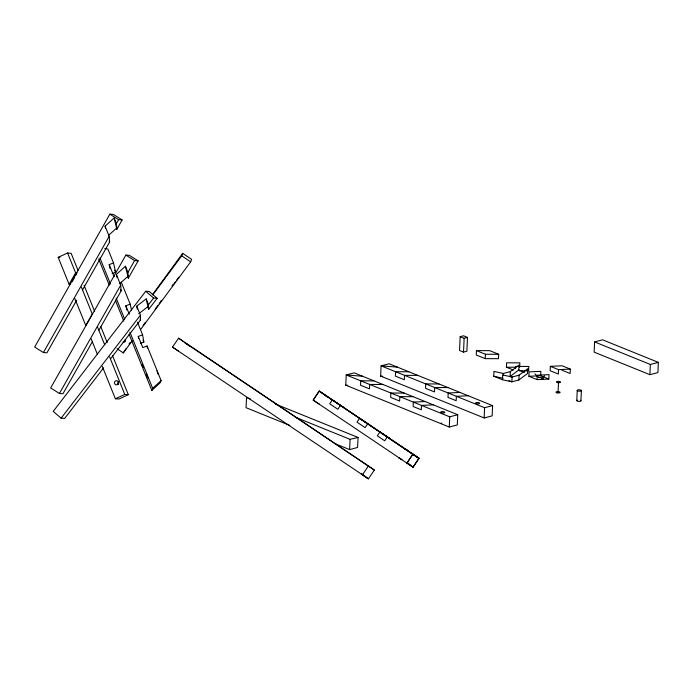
<?xml version="1.0" encoding="UTF-8"?>
<svg xmlns="http://www.w3.org/2000/svg" width="693" height="693" viewBox="0 0 693 693"><rect width="100%" height="100%" fill="white"/><g stroke="black" fill="none" stroke-linecap="round" stroke-linejoin="round"><path stroke-width="1.04" d="M142.29 364.951L142.507 365.739M143.243 367.056L143.044 366.25M345.764 385.187L346.214 374.965L354.218 372.877L457.735 414.735L457.293 424.956L449.289 427.044L345.764 385.187L347.808 385.351M275.398 404.045L358.09 437.456L357.562 447.461L349.636 449.601L350.086 439.336L295.331 417.203M380.63 376.091L381.081 365.861L389.085 363.773L492.602 405.63L492.16 415.861L484.156 417.948L380.63 376.091L382.675 376.247M449.289 427.044L449.731 416.822L346.214 374.965L362.543 376.238M460.152 336.668L459.546 350.493L463.53 352.096L466.874 351.23L467.48 337.404L463.496 335.793L460.152 336.668L464.128 338.279L467.48 337.404M463.53 352.096L464.128 338.279M476.463 350.623L476.273 355.024L485.221 358.645L498.475 358.679L498.674 354.279L489.717 350.658L476.463 350.623L485.412 354.244L498.674 354.279M485.221 358.645L485.412 354.244M484.156 417.948L484.598 407.727L381.081 365.861L397.41 367.143M502.494 379.781L502.702 374.965L512.092 377.009L519.083 375.182L527.78 368.685L527.564 373.501L518.866 379.998L511.876 381.817L502.494 379.781L493.737 376.238L493.944 371.422L503.326 373.466L510.317 371.639L519.014 365.142L518.806 369.958L510.109 376.455L512.058 377.243M503.248 375.389L503.326 373.466M513.383 370.027L506.418 367.212L506.609 362.811L519.863 362.846L519.672 367.247M510.109 376.455L510.317 371.639M512.092 377.009L511.876 381.817L508.957 380.639M515.488 368.191L515.566 366.432L528.82 366.467L528.629 370.868L519.447 370.85M518.866 379.998L519.083 375.182M537.049 379.599L528.872 376.299L529.062 371.89L540.852 371.335L540.661 375.736L548.847 379.045L549.038 374.644L537.248 375.199L537.049 379.599L548.847 379.045M543.026 377.572L542.948 379.322L541.216 378.846M550.337 366.337L550.147 370.738L558.324 374.047L558.523 369.646L550.337 366.337L562.127 365.783L570.313 369.092L570.122 373.492L561.936 370.183M558.056 392.281L558.506 382.06M576.784 400.632L577.234 390.41M580.933 400.753L581.375 390.531A2.079 0.684 2.5 0 0 578.395 389.821A2.079 0.684 2.5 0 0 578.144 390.999A2.079 0.684 2.5 0 0 581.375 390.601M594.594 341.918L594.152 352.139L649.895 374.679L657.9 372.591L658.35 362.37L602.598 339.83L594.594 341.918L650.346 364.457L658.35 362.37M649.895 374.679L650.346 364.457M152.832 294.846L181.696 255.821L182.683 253.326L191.64 259.364L190.653 261.859L140.618 329.504M129.115 334.26L151.836 390.428L152.668 388.34L161.097 380.578L147.107 345.98L142.784 347.617L138.262 336.443L142.585 334.797L137.483 322.184M161.097 380.578L160.265 382.657L151.836 390.428M69.101 284.329L75.606 272.843L67.585 253.014L58.186 257.337L69.101 284.329L70.625 284.442M105.544 228.222L105.085 226.169L114.137 217.983L116.848 229.27L122.133 219.924L113.375 214.44L109.84 214.172L34.65 347.054L43.408 352.546L46.933 352.806L76.689 300.234M72.124 281.791L74.627 277.373M75.624 275.606L76.628 273.839M43.408 352.546L109.182 236.313L105.085 226.169M116.848 229.27L116.398 223.57L118.607 219.664L122.133 219.924M82.536 289.899L109.633 242.013L109.182 236.313M117.048 277.503L116.363 274.428L125.416 266.242L128.37 278.127L138.141 260.854L129.383 255.362L125.857 255.093L50.658 387.976L59.425 393.468L62.95 393.737L92.585 341.363M59.425 393.468L120.703 285.169L116.363 274.428M128.37 278.127L127.919 272.418L134.615 260.585L138.141 260.854M98.934 330.145L121.154 290.869L120.703 285.169M161.443 300.346L159.182 303.742M117.039 348.692L123.302 352.919L126.152 348.484M343.234 407.172L319.196 391.095L313.184 400.121L413.019 467.186L418.953 458.42L319.196 391.095L313.184 400.121L319.343 404.175M340.428 405.379L337.837 409.268L329.738 403.82L332.328 399.93L370.512 425.528M367.706 423.726L365.116 427.616L357.016 422.167L359.606 418.277L389.509 438.305L379.92 431.947L377.339 435.836L384.736 440.817L387.326 436.928L419.022 458.16L413.019 467.186L406.86 463.132L412.872 454.106L419.022 458.16M368.459 465.835L362.422 474.887L368.416 478.828L374.35 470.062L178.612 338.175L172.488 347.124L368.416 478.828L361.469 473.674M406.93 463.184L412.967 454.132M182.683 253.326L152.486 294.655M129.002 344.049L130.275 342.325M172.02 285.88L173.276 284.182M143.148 325.424L145.513 322.228M155.111 309.251L158.021 305.31M174.142 283.515L175.303 281.947M176.472 280.37L178.803 277.217M123.302 352.919L132.285 340.783M137.266 309.147L136.746 306.133L146.18 298.891L148.597 309.45L157.172 298.311L149.264 291.528L145.738 291.268L53.222 411.391L61.131 418.174L64.657 418.442L103.56 367.922M61.131 418.174L140.419 315.22L136.746 306.133M148.597 309.45L148.527 304.695L153.647 298.042L157.172 298.311M110.811 358.506L140.488 319.975L140.419 315.22M108.506 235.412L116.433 228.248M119.785 283.671L127.711 276.507M544.585 375.84L543.043 377.122L538.859 377.668L534.866 373.813M138.73 313.73L147.583 306.938M102.278 366.354L115.384 398.752L124.783 394.438L128.309 394.698L112.491 355.587M128.309 394.698L118.91 399.021L115.384 398.752M110.118 268.693L109.199 264.579L113.522 262.942L107.909 249.056L104.799 248.518M112.136 273.51L115.592 272.193L113.522 262.942M126.776 309.875L125.857 305.769L130.18 304.123L121.292 282.164M140.384 343.373L143.841 342.056L142.585 334.797M543.017 377.728L543.503 377.564M449.731 416.822L457.735 414.735M484.598 407.727L492.602 405.63M350.086 439.336L358.09 437.456M558.523 369.646L570.313 369.092M528.872 376.299L540.661 375.736M459.987 392.446L448.189 393L447.999 397.41L456.176 400.71L456.375 396.309L468.165 395.755M425.121 401.542L413.323 402.105L413.132 406.505L421.318 409.814L421.509 405.414L433.298 404.851M506.418 367.212L515.592 367.238M408.844 371.769L395.59 371.734L395.4 376.134L404.348 379.755L404.539 375.355L417.801 375.389M373.977 380.864L360.724 380.829L360.533 385.239L369.482 388.86L369.681 384.45L382.934 384.485M438.99 383.957L425.736 383.922L425.545 388.323L434.494 391.943L434.693 387.543L447.947 387.578M404.132 393.061L390.869 393.026L390.679 397.427L399.636 401.048L399.826 396.647L413.08 396.673M541.389 378.69L541.822 378.716M67.585 253.014L71.11 253.283L78.014 270.331M58.186 257.337L59.944 257.467M75.606 272.843L77.122 272.955M493.737 376.238L503.118 378.283M518.806 369.958L524.644 372.323M250.537 399.099L246.552 397.487L246.041 407.692L289.865 425.424M334.693 443.555L349.636 449.601M109.84 214.172L118.607 219.664M125.857 255.093L134.615 260.585M407.64 450.563L404.513 448.466L404.972 448.787M398.778 457.666L398.96 457.804M398.882 457.735L401.923 459.771L401.446 459.442M172.488 347.124L178.37 350.987M407.181 450.242L405.102 448.873M400.857 459.052L399.09 457.891M319.256 391.138L418.953 458.42M374.35 470.062L184.399 342.333L189.605 346.197M181.696 255.821L190.653 261.859M178.612 338.175L183.567 341.736M325.173 395.382L326.853 396.751M407.995 463.08L413.019 467.186M145.738 291.268L153.647 298.042M142.36 364.839L142.845 365.748M143.122 367.056L142.697 366.242M156.964 370.972L157.562 372.444M114.137 217.983L116.398 223.57M146.18 298.891L148.527 304.695M125.416 266.242L127.919 272.418M109.208 240.965L109.633 242.013M140.047 318.893L140.488 319.975M114.778 270.192L115.592 272.193M143.061 340.124L143.841 342.056M120.686 289.709L121.154 290.869M109.199 264.579L114.146 276.81M125.857 305.769L129.279 314.232M99.931 257.952L110.482 284.035M116.155 298.077L124.679 319.135M129.946 332.181L152.668 388.34M98.692 259.035L109.243 285.109M115.324 300.156L123.839 321.223M84.096 285.377L94.646 311.452M100.728 326.498L107.216 342.55M81.358 287.067L92.264 314.024L85.759 325.519L74.853 298.562M97.6 327.226L104.669 344.698M109.589 356.86L124.783 394.438M91.095 338.712L97.358 354.192M157.632 372.635L157.926 373.882M130.18 304.123L131.557 310.299M147.107 345.98L147.462 348.051M138.262 336.443L138.626 338.513M441.779 423.137A2.079 0.684 2.5 0 1 441.38 423.068M125.043 339.804A2.079 1.516 31.1 0 1 125.13 341.692A2.079 1.516 31.1 0 1 123.059 341.909M580.318 400.259A2.079 0.684 2.5 0 1 580.327 401.238A2.079 0.684 2.5 0 1 577.399 401.126A2.079 0.684 2.5 0 1 577.382 400.156M118.399 384.294A2.079 1.958 -85.7 0 1 118.624 381.514M146.318 374.125L147.843 377.884L146.327 374.064M441.614 412.794A2.079 0.684 2.5 0 0 444.837 412.396A2.079 0.684 2.5 0 0 441.857 411.616A2.079 0.684 2.5 0 0 441.614 412.794M476.472 403.698A2.079 0.684 2.5 0 0 479.703 403.3A2.079 0.684 2.5 0 0 476.723 402.52A2.079 0.684 2.5 0 0 476.472 403.698M557.345 382.588A2.079 0.684 2.5 0 0 560.576 382.189A2.079 0.684 2.5 0 0 557.596 381.41A2.079 0.684 2.5 0 0 557.345 382.588M556.903 392.81A2.079 0.684 2.5 0 0 560.126 392.411A2.079 0.684 2.5 0 0 557.146 391.632A2.079 0.684 2.5 0 0 556.903 392.81M117.949 384.069A2.079 1.958 -85.7 0 0 116.753 380.717A2.079 1.958 -85.7 0 0 114.596 383.506A2.079 1.958 -85.7 0 0 117.949 384.069"/></g></svg>
